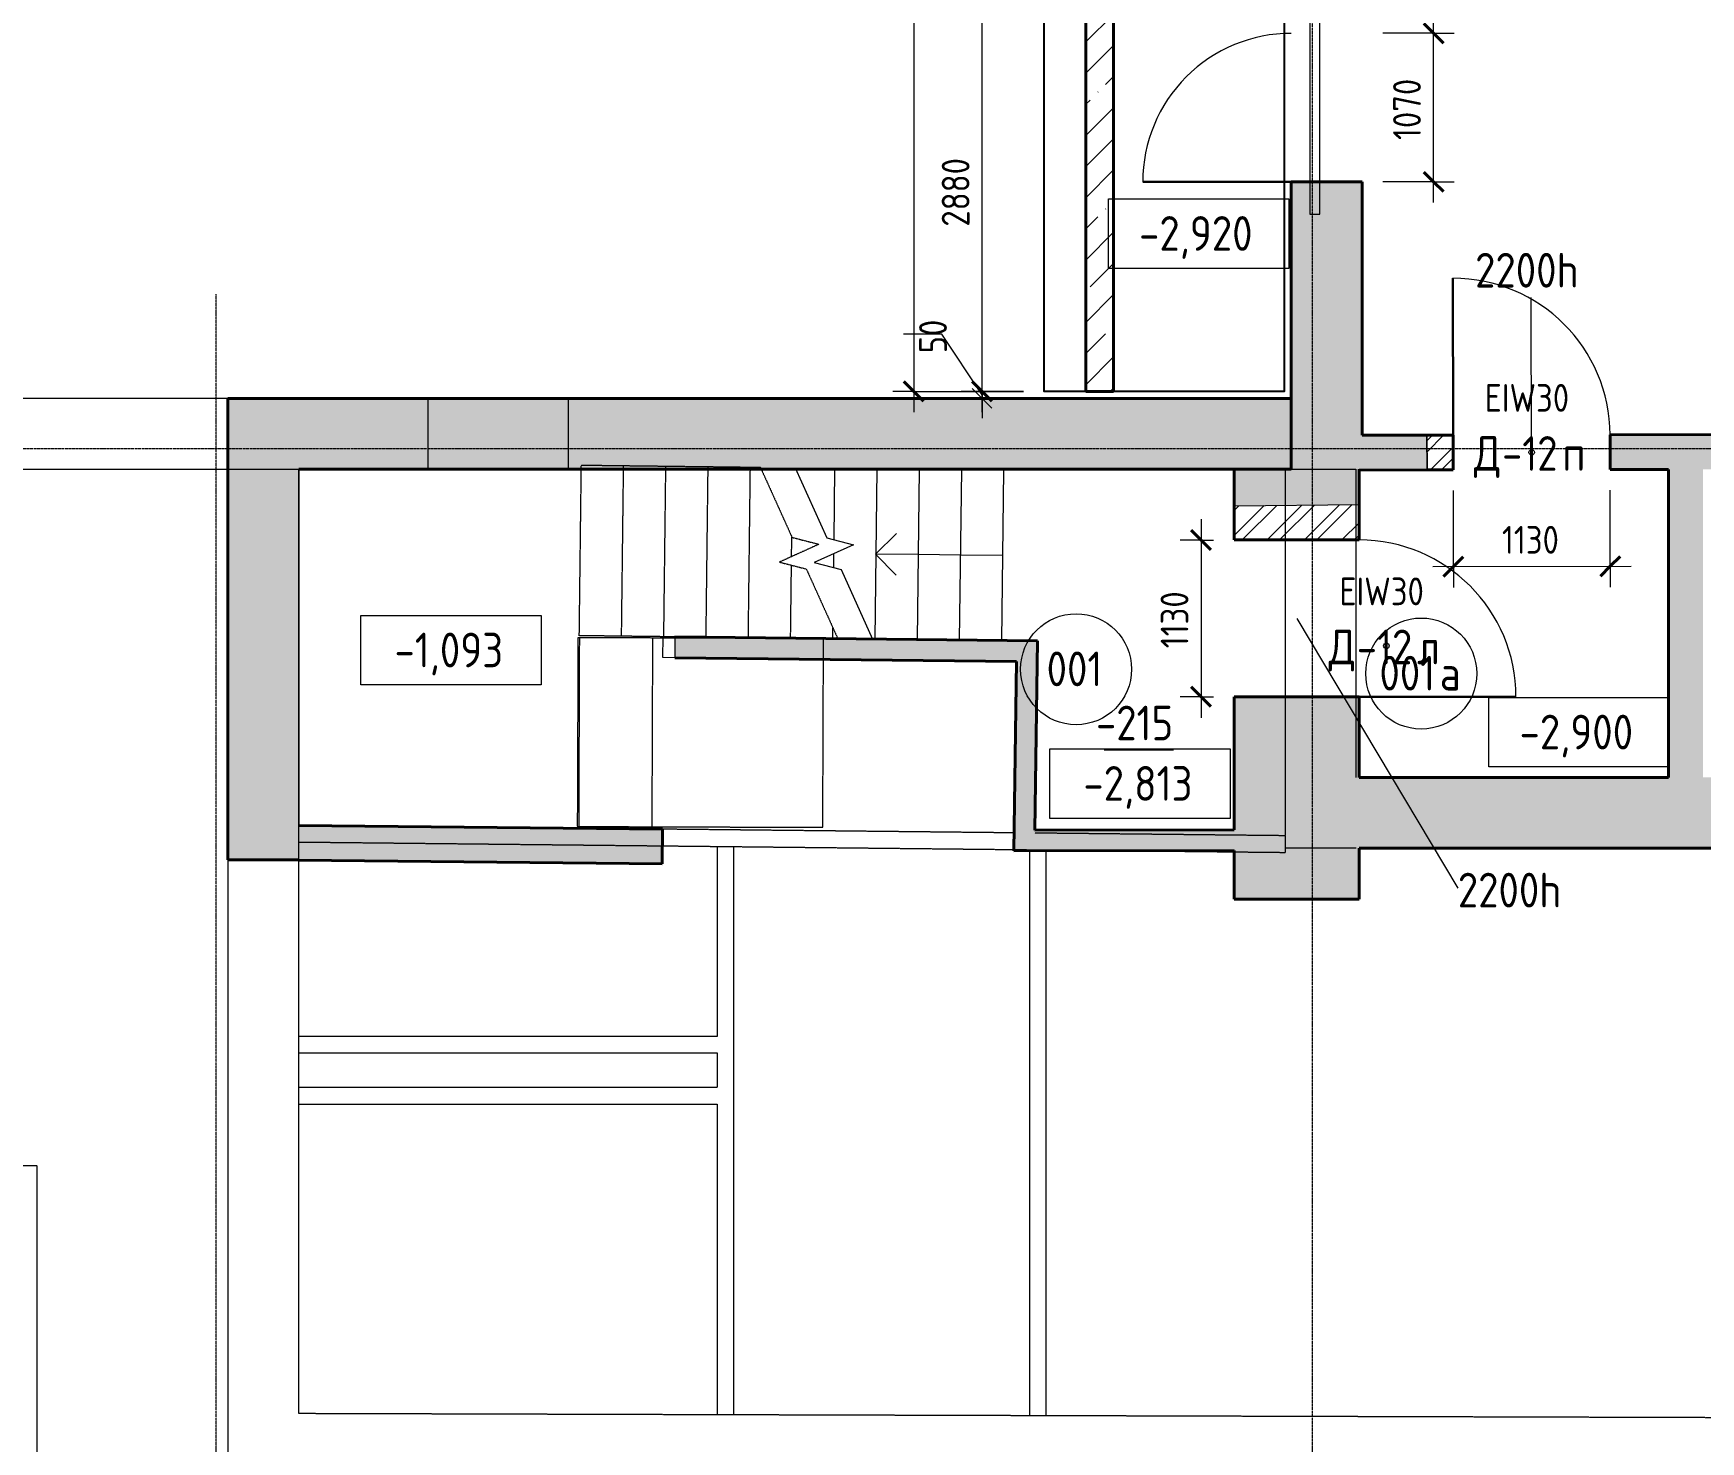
# Model space of a CAD drawing. Header units: millimetres. Extents: x -11886 to 71589, y -4690 to 48120.
# Drawn here: x 9393 to 21406, y 13402 to 23549 of the extents above; entities that cross this region are included whole.
import ezdxf

# ---------------------------------------------------------------- set-up
doc = ezdxf.new("R2010")
doc.units = ezdxf.units.MM
doc.linetypes.add('ADSK_Линия сетки', pattern=[25, 20, -2.5, 0, -2.5])
doc.linetypes.add('ADSK_Сверху', pattern=[4.5, 3, -1.5])
for name, color, linetype, lineweight in [('Аннотация', 7, 'Continuous', 20), ('Витраж', 7, 'Continuous', 18), ('Двери', 7, 'Continuous', 18), ('Лестницы', 7, 'Continuous', 18), ('Марки', 7, 'Continuous', 20), ('Марки дверей', 7, 'Continuous', 20), ('Марки помещений', 7, 'Continuous', 20), ('Оси', 7, 'Continuous', 9), ('Отметки', 7, 'Continuous', 9), ('Размеры', 7, 'Continuous', 9), ('Размеры-100', 7, 'Continuous', 9), ('Стены внутренние', 250, 'Continuous', 18), ('Стены наружные', 250, 'Continuous', 18), ('Стрелки вверх', 7, 'Continuous', 18)]:
    doc.layers.add(name, color=color, linetype=linetype, lineweight=lineweight)
doc.layers.add('Линии', color=7, linetype='Continuous', lineweight=9, true_color=0x00a600)
doc.styles.add('GOST Common_1', font='GOST_Common.ttf', dxfattribs={"width": 0.9, "height": 250})
doc.styles.add('GOST Common_2', font='GOST_Common.ttf', dxfattribs={"width": 0.9, "height": 200})
doc.dimstyles.new('ADSK_Основной_2_мм_Округление_до_1_мм', dxfattribs={"dimscale": 304.8, "dimtxt": 201.142999, "dimasz": 0.463911, "dimexe": 0.492126, "dimexo": 0.492126, "dimgap": 0.098425, "dimtad": 1, "dimdec": 0, "dimdsep": 46, "dimtxsty": 'GOST Common_2', "dimblk1": 'OBLIQUE', "dimblk2": 'OBLIQUE', "dimsah": 1, "dimcen": 0.09, "dimdle": 0.492126, "dimazin": 2, "dimtfac": 1, "dimtdec": 4, "dimtix": 1, "dimtmove": 0, "dimatfit": 3, "dimfxl": 1, "dimtvp": 1, "dimtolj": 1, "dimtzin": 0, "dimlwd": 20, "dimlwe": 20, "dimarcsym": 2})
doc.dimstyles.new('ADSK_Основной_2_мм_Округление_до_1_мм_1', dxfattribs={"dimscale": 304.8, "dimtxt": 201.142999, "dimasz": 0.463911, "dimexe": 0.492126, "dimexo": 0.492126, "dimgap": 0.098425, "dimtad": 1, "dimdec": 0, "dimdsep": 46, "dimtxsty": 'GOST Common_2', "dimblk1": 'OBLIQUE', "dimblk2": 'OBLIQUE', "dimsah": 1, "dimcen": 0.09, "dimdle": 0.492126, "dimazin": 2, "dimtfac": 1, "dimtdec": 4, "dimtix": 1, "dimtmove": 1, "dimatfit": 3, "dimfxl": 1, "dimtvp": 1, "dimtolj": 1, "dimtzin": 0, "dimlwd": 20, "dimlwe": 20, "dimarcsym": 2})

# ---------------------------------------------------------------- blocks, each defined once
blk = doc.blocks.new('Монолитная лестница - ___-2208040-00 План подвала кладочный')
at = {"layer": 'Лестницы', "color": 253, "linetype": 'ADSK_Сверху', "true_color": 0xaaaaaa}
for p, q in [((13317, 19194), (13312, 17834)), ((13612, 19193), (13317, 19194)), ((13854, 19192), (13612, 19193)), ((13854, 19192), (13849, 17832)), ((13906, 19192), (13854, 19192)), ((14201, 19191), (13906, 19192)), ((14496, 19190), (14201, 19191)), ((14791, 19189), (14496, 19190)), ((15086, 19188), (14791, 19189)), ((15081, 17828), (15086, 19188)), ((13312, 17834), (13607, 17833)), ((13607, 17833), (13849, 17832)), ((13849, 17832), (13902, 17832)), ((13902, 17832), (14197, 17831)), ((14197, 17831), (14492, 17830)), ((14492, 17830), (14786, 17829)), ((14786, 17829), (15081, 17828))]:
    blk.add_line(p, q, dxfattribs=at)
blk = doc.blocks.new('Прямоугольный импост - 70х20_60мм-1239061-00 План подвала кладочный')
at = {"layer": 'Витраж', "color": 253, "linetype": 'ADSK_Сверху', "true_color": 0xaaaaaa}
for p, q in [((18591, 22717), (18591, 22247)), ((18661, 22247), (18661, 22717)), ((18591, 22247), (18661, 22247))]:
    blk.add_line(p, q, dxfattribs=at)
blk = doc.blocks.new('Прямоугольный импост - 70х20_60мм-1441796-00 План подвала кладочный')
at = {"layer": 'Витраж', "color": 253, "linetype": 'ADSK_Сверху', "true_color": 0xaaaaaa}
for p, q in [((18661, 24017), (18591, 24017)), ((18591, 24017), (18591, 23517)), ((18661, 23517), (18661, 24017))]:
    blk.add_line(p, q, dxfattribs=at)
blk = doc.blocks.new('Прямоугольный импост - 70х20_60мм-1239063-00 План подвала кладочный')
at = {"layer": 'Витраж', "color": 253, "linetype": 'ADSK_Сверху', "true_color": 0xaaaaaa}
for p, q in [((18591, 23517), (18591, 22717)), ((18661, 22717), (18661, 23517))]:
    blk.add_line(p, q, dxfattribs=at)
blk = doc.blocks.new('Монолитная лестница - Марш_Внутренний_-2208383-00 План подвала кладочный')
at = {"layer": 'Лестницы', "color": 253, "linetype": 'ADSK_Сверху', "true_color": 0xaaaaaa}
for p, q in [((13317, 19194), (13312, 17834)), ((13327, 19194), (13317, 19194)), ((13327, 19194), (13322, 17834)), ((13312, 17834), (13322, 17834))]:
    blk.add_line(p, q, dxfattribs=at)
blk = doc.blocks.new('Монолитная лестница - ___-2208382-00 План подвала кладочный')
at = {"layer": 'Лестницы', "color": 253, "linetype": 'ADSK_Сверху', "true_color": 0xaaaaaa}
blk.add_line((15091, 19188), (15086, 19188), dxfattribs=at)
blk.add_blockref('Монолитная лестница - Марш_Внутренний_-2208383-00 План подвала кладочный', (0, 0))
blk = doc.blocks.new('AC_Дверь_Однопольная - Д-12п 1130х2200h-1983137-00 План подвала кладочный')
at = {"layer": 'Двери', "lineweight": 30}
blk.add_line((-565, 125), (-565, 1255), dxfattribs=at)
at = {"layer": 'Двери'}
blk.add_arc((-565, 125), 1130, 0, 90, dxfattribs=at)
blk = doc.blocks.new('AC_Дверь_Однопольная - Д-12л 1130х2200h-1983169-00 План подвала кладочный')
at = {"layer": 'Двери', "lineweight": 30}
blk.add_line((565, 450), (565, 1580), dxfattribs=at)
at = {"layer": 'Двери'}
blk.add_arc((565, 450), 1130, 90, 180, dxfattribs=at)
blk = doc.blocks.new('AC_Дверь_Однопольная - ДН-12п 1070х2200h 2-2610264-00 План подвала кладочный')
at = {"layer": 'Двери', "lineweight": 30}
blk.add_line((-535, 255), (-535, 1325), dxfattribs=at)
at = {"layer": 'Двери'}
blk.add_arc((-535, 255), 1070, 0, 90, dxfattribs=at)
blk = doc.blocks.new('Высотные отметки - Рамка-5093-00 План подвала кладочный')
at = {"layer": 'Аннотация'}
for p, q in [((-6.5, 0), (-6.5, 5)), ((-6.5, 5), (6.5, 5)), ((6.5, 5), (6.5, 0)), ((6.5, 0), (-6.5, 0))]:
    blk.add_line(p, q, dxfattribs=at)
blk = doc.blocks.new('ADSK_Марка_Дверь - Типоразмер_ADSK_Марка-58376-00 План подвала кладочный')
at = {"layer": 'Марки дверей', "lineweight": 9}
blk.add_circle((0, 0), 0.2, dxfattribs=at)
blk = doc.blocks.new('ADSK_Марка_Помещение_ОдноЗначение - Номер-247393-00 План подвала кладочный')
at = {"layer": 'Марки помещений'}
blk.add_circle((0, 0), 4, dxfattribs=at)
blk = doc.blocks.new('DIMBLOCK21-00 План подвала кладочный')
at = {"layer": 'Размеры-100', "lineweight": 20, "transparency": 16777216}
for p, q in [((19625, 19707), (19624, 20254)), ((20755, 19709), (20754, 20256)), ((19475, 19707), (20905, 19709)), ((19625, 19707), (19625, 19557)), ((20755, 19709), (20755, 19559))]:
    blk.add_line(p, q, dxfattribs=at)
at = {"layer": 'Размеры-100', "lineweight": 40, "transparency": 16777216}
for p, q in [((19625, 19707), (19554, 19636)), ((19625, 19707), (19695, 19778)), ((20755, 19709), (20684, 19638)), ((20755, 19709), (20825, 19780))]:
    blk.add_line(p, q, dxfattribs=at)
at = {"layer": 'Размеры-100', "color": 0, "lineweight": 20, "transparency": 16777216, "insert": (19974, 19999), "char_height": 200, "width": 515.47, "attachment_point": 1, "rotation": 0.1023, "line_spacing_factor": 1.022761, "style": 'GOST Common_2'}
blk.add_mtext('1130', dxfattribs=at)
blk = doc.blocks.new('_Oblique')
at = {"color": 0, "linetype": 'ByBlock', "lineweight": -2}
blk.add_line((-0.5, -0.5), (0.5, 0.5), dxfattribs=at)
blk = doc.blocks.new('ADSK_Марка_Перекрытие - Отметка низа-2041711-00 План подвала кладочный')
at = {"layer": 'Марки'}
blk.add_line((-2.5, 0), (2.5, 0), dxfattribs=at)
blk = doc.blocks.new('DIMBLOCK114-00 План подвала кладочный')
at = {"layer": 'Размеры-100', "lineweight": 40, "transparency": 16777216}
for p, q in [((16229, 23848), (16158, 23919)), ((16229, 23848), (16300, 23778)), ((16229, 20968), (16158, 21039)), ((16229, 20968), (16300, 20898))]:
    blk.add_line(p, q, dxfattribs=at)
at = {"layer": 'Размеры-100', "lineweight": 20, "transparency": 16777216}
for p, q in [((16229, 23848), (16079, 23848)), ((16229, 20818), (16229, 23848)), ((16229, 23848), (17026, 23848)), ((16229, 20968), (16079, 20968)), ((16229, 20968), (16526, 20968))]:
    blk.add_line(p, q, dxfattribs=at)
at = {"layer": 'Размеры-100', "color": 0, "lineweight": 20, "transparency": 16777216, "insert": (15938, 22156), "char_height": 200, "width": 605.47, "attachment_point": 1, "rotation": 90, "line_spacing_factor": 1.022761, "style": 'GOST Common_2'}
blk.add_mtext('2880', dxfattribs=at)
blk = doc.blocks.new('DIMBLOCK118-00 План подвала кладочный')
at = {"layer": 'Размеры-100', "lineweight": 40, "transparency": 16777216}
for p, q in [((15736, 29028), (15665, 29099)), ((15736, 29028), (15806, 28958)), ((15736, 20968), (15665, 21039)), ((15736, 20968), (15806, 20898))]:
    blk.add_line(p, q, dxfattribs=at)
at = {"layer": 'Размеры-100', "lineweight": 20, "transparency": 16777216}
for p, q in [((15736, 29178), (15736, 20818)), ((15736, 29028), (15586, 29028)), ((15736, 29028), (16526, 29028)), ((15736, 20968), (15586, 20968)), ((15736, 20968), (16526, 20968))]:
    blk.add_line(p, q, dxfattribs=at)
at = {"layer": 'Размеры-100', "color": 0, "lineweight": 20, "transparency": 16777216, "insert": (15444, 24746), "char_height": 200, "width": 605.47, "attachment_point": 1, "rotation": 90, "line_spacing_factor": 1.022761, "style": 'GOST Common_2'}
blk.add_mtext('8060', dxfattribs=at)
blk = doc.blocks.new('DIMBLOCK169-00 План подвала кладочный')
at = {"layer": 'Defpoints', "color": 0, "transparency": 16777216}
for p in [(16105, 20919), (16229, 20919), (16676, 20968)]:
    blk.add_point(p, dxfattribs=at)
at = {"layer": 'Размеры', "color": 0, "lineweight": 20, "transparency": 16777216}
for p, q in [((15938, 21382), (15662, 21382)), ((16229, 20944), (15938, 21382)), ((16229, 20968), (16229, 21110)), ((16526, 20968), (16079, 20968)), ((16229, 20968), (16229, 20919)), ((16229, 20968), (16229, 20919)), ((16229, 20919), (16229, 20777)), ((16255, 20919), (16379, 20919))]:
    blk.add_line(p, q, dxfattribs=at)
at = {"layer": 'Размеры', "color": 0, "lineweight": 20, "transparency": 16777216, "xscale": 141.4, "yscale": 141.4, "zscale": 141.4}
for p, rotation in [((16229, 20968), 270), ((16229, 20919), 90)]:
    blk.add_blockref('_Oblique', p, dxfattribs=dict(at, rotation=rotation))
at = {"layer": 'Размеры', "color": 0, "lineweight": 20, "transparency": 16777216, "insert": (15775, 21243), "char_height": 200, "width": 302.74, "attachment_point": 1, "rotation": 90, "line_spacing_factor": 1.022761, "style": 'GOST Common_2'}
blk.add_mtext('\\A1;50', dxfattribs=at)
blk = doc.blocks.new('DIMBLOCK177-00 План подвала кладочный')
at = {"layer": 'Размеры-100', "lineweight": 20, "transparency": 16777216}
for p, q in [((19481, 22329), (19481, 23699)), ((19481, 23549), (19116, 23549)), ((19481, 23549), (19631, 23549)), ((19481, 22479), (19116, 22479)), ((19481, 22479), (19631, 22479))]:
    blk.add_line(p, q, dxfattribs=at)
at = {"layer": 'Размеры-100', "lineweight": 40, "transparency": 16777216}
for p, q in [((19481, 23549), (19411, 23619)), ((19481, 23549), (19552, 23478)), ((19481, 22479), (19411, 22549)), ((19481, 22479), (19552, 22408))]:
    blk.add_line(p, q, dxfattribs=at)
at = {"layer": 'Размеры-100', "color": 0, "lineweight": 20, "transparency": 16777216, "insert": (19190, 22780), "char_height": 200, "width": 560.47, "attachment_point": 1, "rotation": 90, "line_spacing_factor": 1.022761, "style": 'GOST Common_2'}
blk.add_mtext('1070', dxfattribs=at)
blk = doc.blocks.new('DIMBLOCK198-00 План подвала кладочный')
at = {"layer": 'Размеры-100', "lineweight": 40, "transparency": 16777216}
for p, q in [((17806, 19898), (17735, 19969)), ((17806, 19898), (17877, 19828)), ((17806, 18768), (17735, 18839)), ((17806, 18768), (17877, 18698))]:
    blk.add_line(p, q, dxfattribs=at)
at = {"layer": 'Размеры-100', "lineweight": 20, "transparency": 16777216}
for p, q in [((17806, 20048), (17806, 18618)), ((17806, 19898), (17656, 19898)), ((17806, 19898), (17895, 19898)), ((17806, 18768), (17656, 18768)), ((17806, 18768), (17895, 18768))]:
    blk.add_line(p, q, dxfattribs=at)
at = {"layer": 'Размеры-100', "color": 0, "lineweight": 20, "transparency": 16777216, "insert": (17515, 19118), "char_height": 200, "width": 515.47, "attachment_point": 1, "rotation": 90, "line_spacing_factor": 1.022761, "style": 'GOST Common_2'}
blk.add_mtext('1130', dxfattribs=at)

msp = doc.modelspace()

# ---------------------------------------------------------------- hatches: boundary and pattern name
at = {"layer": 'Стены внутренние', "lineweight": 9}
h = msp.add_hatch(dxfattribs=at)
h.set_pattern_fill('FP_5', color=256, style=0, pattern_type=2)
h.set_pattern_definition([(45, (0, 0), (-224.5064, 224.5064), []), (45, (224.5, 0), (-224.5064, 224.5064), [396.875, -79.375, 3.353, -76.022])])
h.paths.add_polyline_path([(17175.91, 20968.47), (17175.91, 28528.47), (16975.91, 28528.47), (16975.91, 20968.47)])
at = {"layer": 'Стены внутренние', "true_color": 0xc0c0c0}
for points in [[(18455.84, 20408.63), (18455.84, 20918.63), (10795.24, 20918.63), (10795.24, 20408.63), (16898.64, 20408.63)], [(11128.78, 17594.86), (11302.65, 17595.25), (11302.61, 17621.6), (11128.78, 17621.6), (11128.78, 20337.48), (11305.24, 20337.48), (11305.24, 20408.63), (10795.24, 20408.63), (10795.24, 17594.86)], [(11302.92, 17621.6), (11305.24, 17863.35), (11305.24, 20337.48), (11128.78, 20337.48), (11128.78, 17621.6)], [(21423.03, 18186.96), (21423.03, 20406.86), (21173.03, 20406.41), (21173.03, 18186.96)], [(18945.32, 17676.96), (30842.36, 17676.96), (30842.36, 18186.96), (18945.32, 18186.96), (18945.32, 17786.6)], [(13924.64, 17621.6), (13926.68, 17814.57), (11305.25, 17842.18), (11302.92, 17621.6)], [(13924.04, 17564.59), (13924.64, 17621.6), (11302.92, 17621.6), (11302.92, 17592.19), (11305.24, 17592.17)]]:
    msp.add_hatch(color=9, dxfattribs=at).paths.add_polyline_path(points)
h = msp.add_hatch(color=9, dxfattribs=at)
h.paths.add_polyline_path([(18945.54, 20402.44), (19434.4, 20403.65), (19433.95, 20653.31), (18965.84, 20652.47), (18965.84, 20408.63), (18945.53, 20408.63), (18945.54, 20403.65)])
h.paths.add_polyline_path([(20754.38, 20405.67), (21776.31, 20407.49), (21775.86, 20657.49), (20753.94, 20655.66), (20754.38, 20406.28)])
h.paths.add_polyline_path([(22846.31, 20409.4), (26835.94, 20416.52), (26835.5, 20666.52), (22845.86, 20659.4), (22846.3, 20411.32)])
h.paths.add_polyline_path([(27905.94, 20418.43), (28617.04, 20419.86), (28616.59, 20669.7), (27905.49, 20668.43), (27905.94, 20419.28)])
h.paths.add_polyline_path([(30130.05, 20422.4), (30807.02, 20424.06), (30807.02, 20673.61), (30129.6, 20672.4), (30130.05, 20423.67)])
at = {"layer": 'Стены внутренние', "lineweight": 9}
h = msp.add_hatch(dxfattribs=at)
h.set_pattern_fill('FP_1', color=256, style=0, pattern_type=2)
h.set_pattern_definition([(45, (0, 0), (-117.8655, 117.8655), []), (45, (78.58, 0), (-117.8655, 117.8655), [])])
h.paths.add_polyline_path([(19434.4, 20403.31), (19623.41, 20403.65), (19622.96, 20653.65), (19433.95, 20652.47), (19434.4, 20403.65)])
h.paths.add_polyline_path([(20753.94, 20405.67), (20754.38, 20406.41), (20753.41, 20405.67)])
at = {"layer": 'Стены внутренние', "true_color": 0xc0c0c0}
h = msp.add_hatch(color=9, dxfattribs=at)
h.paths.add_polyline_path([(18945.32, 17310.22), (18945.32, 18768.26), (18045.32, 18759.46), (18045.32, 17310.22)])
h.paths.add_polyline_path([(18045.32, 20144.49), (18945.32, 20153.29), (18945.32, 20408.63), (18045.32, 20408.63), (18045.32, 20153.29)])
at = {"layer": 'Стены внутренние', "lineweight": 9}
h = msp.add_hatch(dxfattribs=at)
h.set_pattern_fill('FP_4', color=256, angle=225, style=0, pattern_type=2)
h.set_pattern_definition([(45, (0, 0), (-134.7038, 134.7038), []), (45, (89.8, -2e-13), (-134.7038, 134.7038), [])])
h.paths.add_polyline_path([(18045.32, 18759.46), (18945.32, 18768.26), (18045.32, 18768.26)])
h.paths.add_polyline_path([(18455.84, 19898.26), (18945.32, 19898.26), (18945.32, 20153.29), (18045.32, 20144.49), (18045.32, 19898.26)])
at = {"layer": 'Стены наружные', "true_color": 0xc0c0c0}
h = msp.add_hatch(color=9, dxfattribs=at)
h.paths.add_polyline_path([(18945.53, 20408.63), (18965.84, 20408.63), (18965.84, 22478), (18455.84, 22479.29), (18455.84, 20408.63), (18945.32, 20408.63)])
h.paths.add_polyline_path([(18965.84, 23748), (18965.84, 43015.13), (18455.84, 43015.13), (18455.84, 23749.3)])
for points in [[(16475.56, 19022.61), (16477.65, 19172.6), (14014.74, 19199.62), (14014.74, 19049.61), (16459.53, 19022.79)], [(16458.64, 17808.24), (16608.65, 17808.39), (16627.64, 19170.95), (16477.65, 19172.6), (16458.64, 17808.39)], [(16456.55, 17658.24), (18045.32, 17659.78), (18045.32, 17809.78), (16458.64, 17808.24), (16456.57, 17659.78)]]:
    msp.add_hatch(color=9, dxfattribs=at).paths.add_polyline_path(points)

# ---------------------------------------------------------------- linework, layer by layer
msp.add_lwpolyline([(16675.91, 29028.47), (18405.91, 29028.47), (18405.91, 20968.63), (16675.91, 20968.63)], close=True)
at = {"layer": 'Лестницы', "linetype": 'ADSK_Сверху'}
for p, q in [((13326.52, 19208.6), (13341.22, 20435.51)), ((13326.52, 19208.6), (13341.22, 20435.51)), ((14632.05, 20420.04), (13341.22, 20435.51)), ((14632.05, 20420.04), (13341.22, 20435.51)), ((13631, 19204.95), (13645.7, 20431.86)), ((13631, 19204.95), (13645.7, 20431.86)), ((13631, 19204.95), (13645.7, 20431.86)), ((13631, 19204.95), (13645.7, 20431.86)), ((13935.48, 19201.3), (13950.17, 20428.21)), ((13935.48, 19201.3), (13950.17, 20428.21)), ((13935.48, 19201.3), (13950.17, 20428.21)), ((13935.48, 19201.3), (13950.17, 20428.21)), ((14239.95, 19197.65), (14254.65, 20424.57)), ((14239.95, 19197.65), (14254.65, 20424.57)), ((14239.95, 19197.65), (14254.65, 20424.57)), ((14239.95, 19197.65), (14254.65, 20424.57)), ((14544.43, 19194.01), (14559.13, 20420.92)), ((14544.43, 19194.01), (14559.13, 20420.92)), ((14544.43, 19194.01), (14559.13, 20420.92)), ((14544.43, 19194.01), (14559.13, 20420.92)), ((14632.05, 20420.04), (14859.29, 19917.07)), ((14632.05, 20420.04), (14859.29, 19917.07)), ((15053.15, 19867.49), (14768.36, 19738.83)), ((15053.15, 19867.49), (14768.36, 19738.83)), ((14855.96, 19778.4), (14857.66, 19920.68)), ((14855.96, 19778.4), (14857.66, 19920.68)), ((14855.96, 19778.4), (14857.66, 19920.68)), ((14855.96, 19778.4), (14857.66, 19920.68)), ((14859.29, 19917.07), (15053.15, 19867.49)), ((14859.29, 19917.07), (15053.15, 19867.49)), ((14768.36, 19738.83), (14962.22, 19689.25)), ((14768.36, 19738.83), (14962.22, 19689.25)), ((14848.91, 19190.36), (14855.22, 19716.62)), ((14848.91, 19190.36), (14855.22, 19716.62)), ((14848.91, 19190.36), (14855.22, 19716.62)), ((14848.91, 19190.36), (14855.22, 19716.62)), ((14962.22, 19689.25), (15189.47, 19186.28)), ((14962.22, 19689.25), (15189.47, 19186.28)), ((15153.39, 19187.13), (15154.32, 19264.08)), ((15153.39, 19187.13), (15154.32, 19264.08)), ((15153.39, 19187.13), (15154.32, 19264.08)), ((15153.39, 19187.13), (15154.32, 19264.08)), ((14923.42, 19189.47), (13326.52, 19208.6)), ((14923.42, 19189.47), (13326.52, 19208.6))]:
    msp.add_line(p, q, dxfattribs=at)
at = {"layer": 'Лестницы'}
for p, q in [((14882.03, 20417.05), (15109.27, 19914.08)), ((14882.03, 20417.05), (15109.27, 19914.08)), ((15161.94, 19900.61), (15168.03, 20408.63)), ((15161.94, 19900.61), (15168.03, 20408.63)), ((15161.94, 19900.61), (15168.03, 20408.63)), ((15161.94, 19900.61), (15168.03, 20408.63)), ((15457.88, 19183.79), (15472.55, 20408.63)), ((15457.88, 19183.79), (15472.55, 20408.63)), ((15457.88, 19183.79), (15472.55, 20408.63)), ((15457.88, 19183.79), (15472.55, 20408.63)), ((15777.04, 20406.33), (15584.7, 20408.63)), ((15777.04, 20406.33), (15584.7, 20408.63)), ((15762.36, 19180.45), (15777.04, 20406.33)), ((15762.36, 19180.45), (15777.04, 20406.33)), ((15762.36, 19180.45), (15777.04, 20406.33)), ((15762.36, 19180.45), (15777.04, 20406.33)), ((16081.52, 20402.68), (15777.04, 20406.33)), ((16081.52, 20402.68), (15777.04, 20406.33)), ((16066.84, 19177.11), (16081.52, 20402.68)), ((16066.84, 19177.11), (16081.52, 20402.68)), ((16066.84, 19177.11), (16081.52, 20402.68)), ((16066.84, 19177.11), (16081.52, 20402.68)), ((16386, 20399.03), (16081.52, 20402.68)), ((16386, 20399.03), (16081.52, 20402.68)), ((16371.32, 19173.77), (16386, 20399.03)), ((16371.32, 19173.77), (16386, 20399.03)), ((16371.32, 19173.77), (16386, 20399.03)), ((16371.32, 19173.77), (16386, 20399.03)), ((15303.13, 19864.5), (15018.35, 19735.83)), ((15303.13, 19864.5), (15018.35, 19735.83)), ((15109.27, 19914.08), (15303.13, 19864.5)), ((15109.27, 19914.08), (15303.13, 19864.5)), ((15018.35, 19735.83), (15212.2, 19686.25)), ((15018.35, 19735.83), (15212.2, 19686.25)), ((15159.53, 19699.72), (15160.74, 19800.17)), ((15159.53, 19699.72), (15160.74, 19800.17)), ((15159.53, 19699.72), (15160.74, 19800.17)), ((15159.53, 19699.72), (15160.74, 19800.17)), ((15212.2, 19686.25), (15439.45, 19183.28)), ((15212.2, 19686.25), (15439.45, 19183.28))]:
    msp.add_line(p, q, dxfattribs=at)
at = {"layer": 'Линии', "color": 18, "true_color": 0x000000}
msp.add_line((11305.24, 20408.63), (11305.24, 17842.18), dxfattribs=at)
at = {"layer": 'Марки дверей'}
for p, q in [((20188.18, 20529.65), (20185.37, 21644.24)), ((18495.32, 19333.26), (19656.03, 17389.69))]:
    msp.add_line(p, q, dxfattribs=at)
at = {"layer": 'Оси', "linetype": 'ADSK_Линия сетки'}
for p, q in [((18609.91, -3890.07), (18609.91, 44534.79)), ((10709.91, -3890.07), (10709.91, 21668.8)), ((-11086.22, 20556.79), (57141.72, 20556.79))]:
    msp.add_line(p, q, dxfattribs=at)
at = {"layer": 'Стены внутренние', "lineweight": 40}
for p, q in [((16975.91, 28728.47), (16975.91, 20968.47)), ((17175.91, 20968.47), (17175.91, 28528.47)), ((10795.24, 17594.86), (10795.24, 20918.63)), ((18455.84, 20918.63), (10795.24, 20918.63)), ((16975.91, 20968.47), (17175.91, 20968.47)), ((18455.84, 20408.63), (18455.84, 20918.63)), ((19433.95, 20653.31), (18965.84, 20652.47)), ((19622.96, 20653.65), (19433.95, 20653.31)), ((19623.41, 20403.65), (19622.96, 20653.65)), ((21775.86, 20657.49), (20752.96, 20655.66)), ((20752.96, 20655.66), (20753.41, 20405.66)), ((11305.24, 20408.63), (18455.84, 20408.63)), ((18045.32, 20408.63), (18045.32, 19898.26)), ((18945.32, 19898.26), (18945.32, 20408.63)), ((18945.53, 20408.63), (18945.54, 20402.44)), ((18945.54, 20402.44), (19434.4, 20403.31)), ((19434.4, 20403.31), (19623.41, 20403.65)), ((20753.41, 20405.66), (21173.03, 20406.41)), ((21173.03, 20406.41), (21173.03, 18186.96)), ((18045.32, 19898.26), (18945.32, 19898.26)), ((18045.32, 18768.26), (18045.32, 17809.78)), ((18945.32, 18768.26), (18045.32, 18768.26)), ((18945.32, 18186.96), (18945.32, 18768.26)), ((21173.03, 18186.96), (18945.32, 18186.96)), ((11305.25, 17842.18), (13926.68, 17814.57)), ((13926.68, 17814.57), (13924.04, 17564.59)), ((18045.32, 17659.78), (18045.32, 17310.22)), ((18945.32, 17676.96), (30842.36, 17676.96)), ((18945.32, 17310.22), (18945.32, 17676.96)), ((11305.24, 17594.86), (10795.24, 17594.86)), ((13924.04, 17564.59), (11302.61, 17592.2)), ((18045.32, 17310.22), (18945.32, 17310.22))]:
    msp.add_line(p, q, dxfattribs=at)
at = {"layer": 'Стены внутренние'}
for p, q in [((19434.4, 20403.31), (19433.95, 20653.31)), ((19433.95, 20653.31), (19434.4, 20403.31)), ((20753.94, 20655.66), (20754.38, 20405.67)), ((20754.38, 20405.67), (20753.94, 20655.66)), ((18045.32, 20144.49), (18945.32, 20153.29)), ((18945.32, 18768.26), (18045.32, 18759.46))]:
    msp.add_line(p, q, dxfattribs=at)
at = {"layer": 'Стены внутренние', "color": 253, "linetype": 'ADSK_Сверху', "true_color": 0xaaaaaa}
for p, q in [((10795.24, 20408.63), (10795.24, 13084.75)), ((11305.24, 13603.62), (11305.24, 20408.63)), ((18412.84, 20408.63), (18412.84, 17767.32)), ((18455.84, 20408.63), (18922.84, 20408.63)), ((18922.84, 18186.96), (18922.84, 20408.63)), ((16458.35, 17787.91), (11305.24, 17842.18)), ((18413.47, 17767.31), (16608.35, 17786.33)), ((11305.24, 17722.18), (18412.2, 17647.32)), ((14320.24, 17690.42), (14320.24, 16321.97)), ((14320.24, 17690.42), (14440.24, 17689.16)), ((14440.24, 13594.59), (14440.24, 17689.16)), ((16570.07, 17666.72), (16570.07, 13588.46)), ((16570.07, 17666.72), (16690.07, 17665.46)), ((16690.07, 13588.12), (16690.07, 17665.46)), ((18413.47, 17767.31), (18412.2, 17647.32)), ((18412.84, 17707.32), (18412.84, 17676.96)), ((18922.84, 17676.96), (18412.84, 17676.96)), ((14320.24, 16321.97), (11305.24, 16321.97)), ((11305.24, 16201.97), (14320.24, 16201.97)), ((14320.24, 16201.97), (14320.24, 15952.18)), ((14320.24, 15952.18), (11305.24, 15952.18)), ((11305.24, 15832.18), (14320.24, 15832.18)), ((14320.24, 15832.18), (14320.24, 13594.94)), ((9420.81, 15388.59), (8220.81, 15388.59)), ((9420.81, 13084.75), (9420.81, 15388.59)), ((16690.07, 13588.12), (11305.24, 13603.62)), ((21405.79, 13574.54), (16690.07, 13588.12)), ((21525.79, 13574.19), (21405.79, 13574.54))]:
    msp.add_line(p, q, dxfattribs=at)
at = {"layer": 'Стены наружные', "lineweight": 40}
for p, q in [((18455.84, 22479.29), (18455.84, 20918.63)), ((18965.84, 22478), (18455.84, 22479.29)), ((18965.84, 20652.47), (18965.84, 22478)), ((18945.32, 20408.63), (18945.53, 20408.63)), ((16627.64, 19170.95), (14014.74, 19199.62)), ((16608.65, 17808.39), (16627.64, 19170.95)), ((16475.56, 19022.61), (14014.74, 19049.61)), ((16475.56, 19022.61), (16456.55, 17658.24)), ((18045.32, 17809.78), (16608.65, 17808.39)), ((16456.55, 17658.24), (18045.32, 17659.78))]:
    msp.add_line(p, q, dxfattribs=at)
at = {"layer": 'Стены наружные', "color": 253, "linetype": 'ADSK_Сверху', "true_color": 0xaaaaaa}
for p, q in [((18455.84, 20918.63), (3943.5, 20918.63)), ((12238.55, 20408.63), (12238.55, 20918.63)), ((13247.82, 20408.63), (13247.82, 20918.63)), ((18455.84, 20408.63), (18455.84, 20918.63)), ((8175.81, 20408.63), (18455.84, 20408.63))]:
    msp.add_line(p, q, dxfattribs=at)
at = {"layer": 'Стены наружные'}
for p, q in [((13928.86, 19050.55), (13930.51, 19200.54)), ((13930.51, 19200.54), (14014.74, 19199.62)), ((14014.74, 19199.62), (14014.74, 19049.61)), ((14014.74, 19049.61), (13928.86, 19050.55))]:
    msp.add_line(p, q, dxfattribs=at)
at = {"layer": 'Стрелки вверх'}
for p, q in [((15460.72, 19796.57), (15612.5, 19944.77)), ((15465.22, 19796.52), (15460.72, 19796.57)), ((15460.72, 19796.57), (15608.91, 19644.79)), ((15769.69, 19792.87), (15465.22, 19796.52)), ((16074.17, 19789.22), (15769.69, 19792.87)), ((16378.65, 19785.58), (16074.17, 19789.22))]:
    msp.add_line(p, q, dxfattribs=at)

# ---------------------------------------------------------------- block references
at = {"layer": 'Витраж', "color": 253, "linetype": 'ADSK_Сверху', "true_color": 0xaaaaaa}
for name in ['Прямоугольный импост - 70х20_60мм-1441796-00 План подвала кладочный', 'Прямоугольный импост - 70х20_60мм-1239063-00 План подвала кладочный', 'Прямоугольный импост - 70х20_60мм-1239061-00 План подвала кладочный']:
    msp.add_blockref(name, (0, 0), dxfattribs=at)
at = {"layer": 'Двери'}
for name, p, rotation in [('AC_Дверь_Однопольная - ДН-12п 1070х2200h 2-2610264-00 План подвала кладочный', (18710.84, 23013.65), 89.99999999999991), ('AC_Дверь_Однопольная - Д-12п 1130х2200h-1983137-00 План подвала кладочный', (20188.18, 20529.65), 0.1022688024733616), ('AC_Дверь_Однопольная - Д-12л 1130х2200h-1983169-00 План подвала кладочный', (18495.32, 19333.26), 269.9999999999999)]:
    msp.add_blockref(name, p, dxfattribs=dict(at, rotation=rotation))
at = {"layer": 'Лестницы', "color": 253, "linetype": 'ADSK_Сверху', "true_color": 0xaaaaaa}
for name in ['Монолитная лестница - ___-2208040-00 План подвала кладочный', 'Монолитная лестница - ___-2208382-00 План подвала кладочный']:
    msp.add_blockref(name, (0, 0), dxfattribs=at)
at = {"layer": 'Марки', "xscale": 99.99999999999993, "yscale": 99.99999999999993, "zscale": 99.99999999999993}
msp.add_blockref('ADSK_Марка_Перекрытие - Отметка низа-2041711-00 План подвала кладочный', (17357.27, 18386.7), dxfattribs=at)
at = {"layer": 'Марки дверей', "xscale": 99.99999999999993, "yscale": 99.99999999999993, "zscale": 99.99999999999993}
for p in [(20188.18, 20529.65), (19141.77, 19135.47)]:
    msp.add_blockref('ADSK_Марка_Дверь - Типоразмер_ADSK_Марка-58376-00 План подвала кладочный', p, dxfattribs=at)
at = {"layer": 'Марки помещений', "xscale": 99.99999999999993, "yscale": 99.99999999999993, "zscale": 99.99999999999993}
for p in [(16905.92, 18966.77), (19392.83, 18935.91)]:
    msp.add_blockref('ADSK_Марка_Помещение_ОдноЗначение - Номер-247393-00 План подвала кладочный', p, dxfattribs=at)
at = {"layer": 'Отметки', "lineweight": 20, "xscale": 99.99999999999993, "yscale": 99.99999999999993, "zscale": 99.99999999999993}
for p in [(17788.31, 21855.1), (12402.4, 18853.84), (20529.73, 18262.68), (17365.72, 17892.58)]:
    msp.add_blockref('Высотные отметки - Рамка-5093-00 План подвала кладочный', p, dxfattribs=at)

# ---------------------------------------------------------------- texts
at = {"layer": 'Марки', "lineweight": 9, "insert": (17049.19, 18704.54), "char_height": 250, "width": 721.5187, "attachment_point": 1, "style": 'GOST Common_1'}
msp.add_mtext('-215', dxfattribs=at)
at = {"layer": 'Марки дверей', "lineweight": 9, "attachment_point": 1}
for s, insert, char_height, width, style in [('2200h', (19780.37, 21966.67), 250, 974.0503, 'GOST Common_1'), ('EIW30', (19849.6, 21022.07), 200, 779.2402, 'GOST Common_2'), ('\\fGOST Common|b0|i0|c204|p34|;\\W.9;Д', (19772.2, 20646.67), 250, 245.3164, 'GOST Common_1'), ('-12', (19974.61, 20646.67), 250, 526.7087, 'GOST Common_1'), ('\\fGOST Common|b0|i0|c204|p34|;\\W.9;п', (20409.19, 20646.67), 250, 194.8101, 'GOST Common_1'), ('EIW30', (18803.19, 19627.88), 200, 779.2402, 'GOST Common_2'), ('\\fGOST Common|b0|i0|c204|p34|;\\W.9;Д', (18725.79, 19252.48), 250, 245.3164, 'GOST Common_1'), ('-12', (18928.19, 19252.48), 250, 526.7087, 'GOST Common_1'), ('\\fGOST Common|b0|i0|c204|p34|;\\W.9;л', (19362.77, 19252.48), 250, 194.8101, 'GOST Common_1'), ('2200h', (19656.03, 17500.62), 250, 974.0503, 'GOST Common_1')]:
    msp.add_mtext(s, dxfattribs=dict(at, insert=insert, char_height=char_height, width=width, style=style))
at = {"layer": 'Марки помещений', "lineweight": 9, "char_height": 250, "attachment_point": 1, "style": 'GOST Common_1'}
for s, insert, width in [('001', (16693.51, 19094.49), 526.7087), ('001', (19091.32, 19063.63), 526.7087), ('\\fGOST Common|b0|i0|c204|p34|;\\W.9;а', (19525.9, 19063.63), 216.4556)]:
    msp.add_mtext(s, dxfattribs=dict(at, insert=insert, width=width))
at = {"layer": 'Отметки', "lineweight": 20, "char_height": 250, "attachment_point": 1, "line_spacing_factor": 1.022761, "style": 'GOST Common_1'}
for s, insert, width in [('-2,920', (17359.63, 22231.81), 1028.8226), ('-1,093', (11995.09, 19230.54), 977.5323), ('-2,900', (20101.05, 18639.39), 1028.8226), ('-2,813', (16958.41, 18269.29), 977.5323)]:
    msp.add_mtext(s, dxfattribs=dict(at, insert=insert, width=width))

# ---------------------------------------------------------------- dimensions: what is measured, and where the dimension line sits
at = {"layer": 'Размеры', "lineweight": 20}
for base, p1, p2, angle, override, picture, middle in [((15735.76, 20968.47), (16675.91, 29028.47), (16675.91, 20968.47), 90, {"dimpost": '<>', "dimfxl": 8060}, 'DIMBLOCK118-00 План подвала кладочный', (15605.76, 24998.47)), ((16229.2, 23848.47), (16675.91, 20968.47), (17175.91, 23848.47), 90, {"dimpost": '<>', "dimfxl": 2923.080567}, 'DIMBLOCK114-00 План подвала кладочный', (16099.2, 22408.47)), ((19481.39, 23548.65), (18965.84, 22478.65), (18965.84, 23548.65), 90, {"dimpost": '<>', "dimfxl": 1070}, 'DIMBLOCK177-00 План подвала кладочный', (19351.39, 23013.65)), ((20754.65, 19709.16), (19623.41, 20403.65), (20753.41, 20405.66), 0.102269, {"dimpost": '<>', "dimfxl": 1130}, 'DIMBLOCK21-00 План подвала кладочный', (20189.42, 19838.15)), ((17805.98, 18768.26), (18045.32, 19898.26), (18045.32, 18768.26), 90, {"dimpost": '<>', "dimfxl": 1130}, 'DIMBLOCK198-00 План подвала кладочный', (17675.98, 19333.26))]:
    dim = msp.add_linear_dim(base=base, p1=p1, p2=p2, angle=angle, dimstyle='ADSK_Основной_2_мм_Округление_до_1_мм', override=override, dxfattribs=at)
    dim.commit()
    dim.dimension.update_dxf_attribs({"geometry": picture, "text_midpoint": middle})
at = {"layer": 'Размеры', "color": 1, "lineweight": 20}
dim = msp.add_linear_dim(base=(16229.2, 20918.63), p1=(16675.91, 20968.47), p2=(16104.58, 20918.63), angle=90, dimstyle='ADSK_Основной_2_мм_Округление_до_1_мм_1', override={"dimpost": '<>', "dimfxl": 573.496506}, dxfattribs=at)
dim.commit()
dim.dimension.update_dxf_attribs({"geometry": 'DIMBLOCK169-00 План подвала кладочный', "text_midpoint": (15908.1, 21382.05), "dimtype": 160, "text_rotation": 90})

doc.saveas('drawing.dxf')
